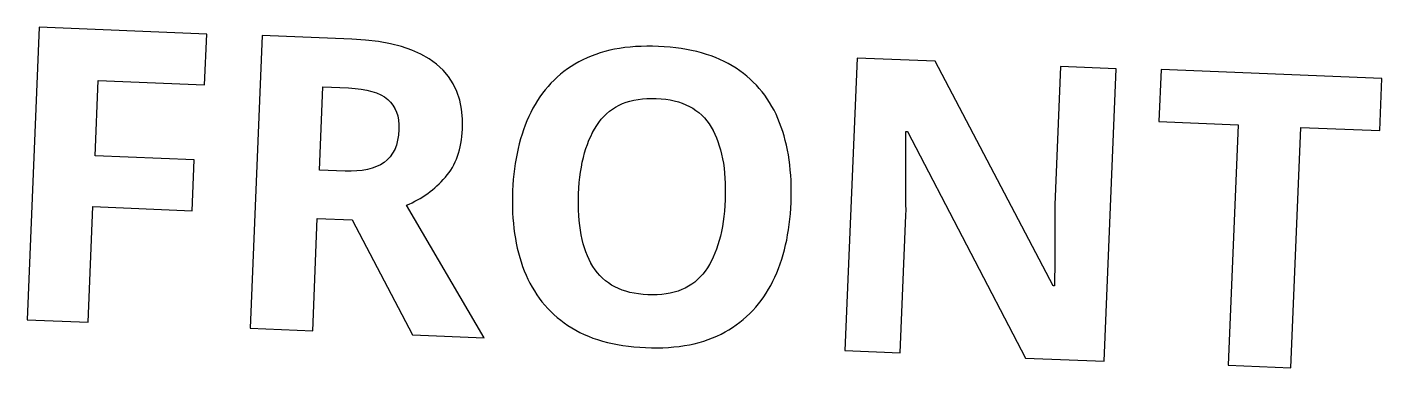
# Model space of a CAD drawing. Header units: inches. Extents: x -6.7 to 20.3, y -5.6 to 12.6.
# Drawn here: x -1.854 to -1.12, y 10.461 to 10.645 of the extents above; entities that cross this region are included whole.
import ezdxf

# ---------------------------------------------------------------- set-up
doc = ezdxf.new("R2010")
doc.units = ezdxf.units.IN
doc.header["$MEASUREMENT"] = 0
doc.layers.add('Layer 1', color=7, linetype='Continuous')

msp = doc.modelspace()

# ---------------------------------------------------------------- linework, layer by layer
at = {"layer": 'Layer 1', "color": 250}
for points, knots in [([(-1.82081, 10.48539), (-1.82081, 10.48539), (-1.85388, 10.48675), (-1.85388, 10.48675), (-1.85388, 10.48675), (-1.84731, 10.64521), (-1.84731, 10.64521), (-1.84731, 10.64521), (-1.75655, 10.64146), (-1.75655, 10.64146), (-1.75655, 10.64146), (-1.7577, 10.61395), (-1.7577, 10.61395), (-1.7577, 10.61395), (-1.8154, 10.61634), (-1.8154, 10.61634), (-1.8154, 10.61634), (-1.81707, 10.57549), (-1.81707, 10.57549), (-1.81707, 10.57549), (-1.76337, 10.57327), (-1.76337, 10.57327), (-1.76337, 10.57327), (-1.76449, 10.54575), (-1.76449, 10.54575), (-1.76449, 10.54575), (-1.81822, 10.54798), (-1.81822, 10.54798), (-1.81822, 10.54798), (-1.82081, 10.48539), (-1.82081, 10.48539)], [0, 0, 0, 0, 0.1, 0.1, 0.1, 0.2, 0.2, 0.2, 0.3, 0.3, 0.3, 0.4, 0.4, 0.4, 0.5, 0.5, 0.5, 0.6, 0.6, 0.6, 0.7, 0.7, 0.7, 0.8, 0.8, 0.8, 0.9, 0.9, 0.9, 1, 1, 1, 1]), ([(-1.67793, 10.63865), (-1.63663, 10.63694), (-1.61665, 10.62069), (-1.61792, 10.58992), (-1.61836, 10.57915), (-1.62146, 10.57045), (-1.62722, 10.56387), (-1.63297, 10.5573), (-1.63999, 10.55224), (-1.6483, 10.54871), (-1.6483, 10.54871), (-1.60613, 10.47696), (-1.60613, 10.47696), (-1.60613, 10.47696), (-1.64494, 10.47856), (-1.64494, 10.47856), (-1.64494, 10.47856), (-1.67772, 10.54083), (-1.67772, 10.54083), (-1.67772, 10.54083), (-1.69661, 10.54159), (-1.69661, 10.54159), (-1.69661, 10.54159), (-1.69912, 10.48078), (-1.69912, 10.48078), (-1.69912, 10.48078), (-1.73308, 10.48218), (-1.73308, 10.48218), (-1.73308, 10.48218), (-1.72651, 10.64064), (-1.72651, 10.64064), (-1.72651, 10.64064), (-1.67793, 10.63865), (-1.67793, 10.63865)], [0, 0, 0, 0, 0.090909, 0.090909, 0.090909, 0.181818, 0.181818, 0.181818, 0.272727, 0.272727, 0.272727, 0.363636, 0.363636, 0.363636, 0.454545, 0.454545, 0.454545, 0.545455, 0.545455, 0.545455, 0.636364, 0.636364, 0.636364, 0.727273, 0.727273, 0.727273, 0.818182, 0.818182, 0.818182, 0.909091, 0.909091, 0.909091, 1, 1, 1, 1]), ([(-1.43987, 10.55017), (-1.44054, 10.53376), (-1.4438, 10.51955), (-1.44972, 10.50757), (-1.45561, 10.49559), (-1.46427, 10.48643), (-1.47566, 10.48009), (-1.48705, 10.47372), (-1.50139, 10.47091), (-1.51869, 10.47162), (-1.53587, 10.47234), (-1.54989, 10.47634), (-1.56076, 10.48359), (-1.57167, 10.49085), (-1.57956, 10.50076), (-1.58445, 10.51326), (-1.58934, 10.52575), (-1.59145, 10.5402), (-1.59077, 10.55664), (-1.59009, 10.5729), (-1.58679, 10.58704), (-1.58091, 10.59902), (-1.57498, 10.611), (-1.56633, 10.62013), (-1.55487, 10.62639), (-1.5434, 10.63269), (-1.52902, 10.63546), (-1.51173, 10.63475), (-1.49455, 10.63403), (-1.48052, 10.63006), (-1.46965, 10.62289), (-1.45875, 10.61571), (-1.45089, 10.60587), (-1.44607, 10.59345), (-1.44126, 10.58103), (-1.43919, 10.56661), (-1.43987, 10.55017)], [0, 0, 0, 0, 0.083333, 0.083333, 0.083333, 0.166667, 0.166667, 0.166667, 0.25, 0.25, 0.25, 0.333333, 0.333333, 0.333333, 0.416667, 0.416667, 0.416667, 0.5, 0.5, 0.5, 0.583333, 0.583333, 0.583333, 0.666667, 0.666667, 0.666667, 0.75, 0.75, 0.75, 0.833333, 0.833333, 0.833333, 0.916667, 0.916667, 0.916667, 1, 1, 1, 1]), ([(-1.27015, 10.46421), (-1.27015, 10.46421), (-1.31277, 10.46597), (-1.31277, 10.46597), (-1.31277, 10.46597), (-1.37682, 10.58867), (-1.37682, 10.58867), (-1.37682, 10.58867), (-1.37771, 10.58871), (-1.37771, 10.58871), (-1.37773, 10.58115), (-1.37772, 10.57356), (-1.37767, 10.56601), (-1.37761, 10.55845), (-1.37756, 10.55089), (-1.37758, 10.54334), (-1.37758, 10.54334), (-1.38069, 10.46876), (-1.38069, 10.46876), (-1.38069, 10.46876), (-1.41065, 10.46999), (-1.41065, 10.46999), (-1.41065, 10.46999), (-1.40408, 10.62845), (-1.40408, 10.62845), (-1.40408, 10.62845), (-1.36171, 10.6267), (-1.36171, 10.6267), (-1.36171, 10.6267), (-1.29781, 10.50515), (-1.29781, 10.50515), (-1.29781, 10.50515), (-1.29714, 10.50511), (-1.29714, 10.50511), (-1.29697, 10.51251), (-1.29691, 10.51985), (-1.29689, 10.5271), (-1.29691, 10.53437), (-1.29689, 10.54162), (-1.29687, 10.54888), (-1.29687, 10.54888), (-1.2938, 10.62391), (-1.2938, 10.62391), (-1.2938, 10.62391), (-1.26361, 10.62267), (-1.26361, 10.62267), (-1.26361, 10.62267), (-1.27015, 10.46421), (-1.27015, 10.46421)], [0, 0, 0, 0, 0.0625, 0.0625, 0.0625, 0.125, 0.125, 0.125, 0.1875, 0.1875, 0.1875, 0.25, 0.25, 0.25, 0.3125, 0.3125, 0.3125, 0.375, 0.375, 0.375, 0.4375, 0.4375, 0.4375, 0.5, 0.5, 0.5, 0.5625, 0.5625, 0.5625, 0.625, 0.625, 0.625, 0.6875, 0.6875, 0.6875, 0.75, 0.75, 0.75, 0.8125, 0.8125, 0.8125, 0.875, 0.875, 0.875, 0.9375, 0.9375, 0.9375, 1, 1, 1, 1]), ([(-1.16908, 10.46065), (-1.16908, 10.46065), (-1.203, 10.46205), (-1.203, 10.46205), (-1.203, 10.46205), (-1.19763, 10.59233), (-1.19763, 10.59233), (-1.19763, 10.59233), (-1.24048, 10.59412), (-1.24048, 10.59412), (-1.24048, 10.59412), (-1.23932, 10.6223), (-1.23932, 10.6223), (-1.23932, 10.6223), (-1.11967, 10.61736), (-1.11967, 10.61736), (-1.11967, 10.61736), (-1.12086, 10.58918), (-1.12086, 10.58918), (-1.12086, 10.58918), (-1.16367, 10.59093), (-1.16367, 10.59093), (-1.16367, 10.59093), (-1.16908, 10.46065), (-1.16908, 10.46065)], [0, 0, 0, 0, 0.125, 0.125, 0.125, 0.25, 0.25, 0.25, 0.375, 0.375, 0.375, 0.5, 0.5, 0.5, 0.625, 0.625, 0.625, 0.75, 0.75, 0.75, 0.875, 0.875, 0.875, 1, 1, 1, 1]), ([(-1.67967, 10.61228), (-1.67967, 10.61228), (-1.69367, 10.61284), (-1.69367, 10.61284), (-1.69367, 10.61284), (-1.6955, 10.56781), (-1.6955, 10.56781), (-1.6955, 10.56781), (-1.68154, 10.56721), (-1.68154, 10.56721), (-1.6725, 10.56685), (-1.66546, 10.56839), (-1.66045, 10.5719), (-1.65541, 10.5754), (-1.65272, 10.58135), (-1.65236, 10.5898), (-1.65208, 10.59691), (-1.6541, 10.60232), (-1.65846, 10.60607), (-1.66282, 10.60979), (-1.66989, 10.61185), (-1.67967, 10.61228)], [0, 0, 0, 0, 0.142857, 0.142857, 0.142857, 0.285714, 0.285714, 0.285714, 0.428571, 0.428571, 0.428571, 0.571429, 0.571429, 0.571429, 0.714286, 0.714286, 0.714286, 0.857143, 0.857143, 0.857143, 1, 1, 1, 1]), ([(-1.55504, 10.55495), (-1.55571, 10.53835), (-1.55312, 10.52528), (-1.54722, 10.51559), (-1.54132, 10.50594), (-1.53141, 10.50084), (-1.51749, 10.50024), (-1.50331, 10.49969), (-1.49293, 10.50395), (-1.48641, 10.51308), (-1.47987, 10.52225), (-1.47628, 10.53509), (-1.4756, 10.55165), (-1.47489, 10.56824), (-1.47744, 10.58139), (-1.48319, 10.59111), (-1.48894, 10.60083), (-1.49885, 10.60597), (-1.51289, 10.60657), (-1.52696, 10.60713), (-1.5373, 10.60282), (-1.544, 10.59362), (-1.55065, 10.58442), (-1.55436, 10.5715), (-1.55504, 10.55495)], [0, 0, 0, 0, 0.125, 0.125, 0.125, 0.25, 0.25, 0.25, 0.375, 0.375, 0.375, 0.5, 0.5, 0.5, 0.625, 0.625, 0.625, 0.75, 0.75, 0.75, 0.875, 0.875, 0.875, 1, 1, 1, 1])]:
    msp.add_open_spline(points, degree=3, knots=knots, dxfattribs=at)
at = {"layer": 'Layer 1', "color": 240, "lineweight": 9}
for points, knots in [([(-1.82081, 10.48539), (-1.82081, 10.48539), (-1.85388, 10.48675), (-1.85388, 10.48675), (-1.85388, 10.48675), (-1.84731, 10.64521), (-1.84731, 10.64521), (-1.84731, 10.64521), (-1.75655, 10.64146), (-1.75655, 10.64146), (-1.75655, 10.64146), (-1.7577, 10.61395), (-1.7577, 10.61395), (-1.7577, 10.61395), (-1.8154, 10.61634), (-1.8154, 10.61634), (-1.8154, 10.61634), (-1.81707, 10.57549), (-1.81707, 10.57549), (-1.81707, 10.57549), (-1.76337, 10.57327), (-1.76337, 10.57327), (-1.76337, 10.57327), (-1.76449, 10.54575), (-1.76449, 10.54575), (-1.76449, 10.54575), (-1.81822, 10.54798), (-1.81822, 10.54798), (-1.81822, 10.54798), (-1.82081, 10.48539), (-1.82081, 10.48539)], [0, 0, 0, 0, 0.1, 0.1, 0.1, 0.2, 0.2, 0.2, 0.3, 0.3, 0.3, 0.4, 0.4, 0.4, 0.5, 0.5, 0.5, 0.6, 0.6, 0.6, 0.7, 0.7, 0.7, 0.8, 0.8, 0.8, 0.9, 0.9, 0.9, 1, 1, 1, 1]), ([(-1.67793, 10.63865), (-1.63663, 10.63694), (-1.61665, 10.62069), (-1.61792, 10.58992), (-1.61836, 10.57915), (-1.62146, 10.57045), (-1.62722, 10.56387), (-1.63297, 10.5573), (-1.63999, 10.55224), (-1.6483, 10.54871), (-1.6483, 10.54871), (-1.60613, 10.47696), (-1.60613, 10.47696), (-1.60613, 10.47696), (-1.64494, 10.47856), (-1.64494, 10.47856), (-1.64494, 10.47856), (-1.67772, 10.54083), (-1.67772, 10.54083), (-1.67772, 10.54083), (-1.69661, 10.54159), (-1.69661, 10.54159), (-1.69661, 10.54159), (-1.69912, 10.48078), (-1.69912, 10.48078), (-1.69912, 10.48078), (-1.73308, 10.48218), (-1.73308, 10.48218), (-1.73308, 10.48218), (-1.72651, 10.64064), (-1.72651, 10.64064), (-1.72651, 10.64064), (-1.67793, 10.63865), (-1.67793, 10.63865)], [0, 0, 0, 0, 0.090909, 0.090909, 0.090909, 0.181818, 0.181818, 0.181818, 0.272727, 0.272727, 0.272727, 0.363636, 0.363636, 0.363636, 0.454545, 0.454545, 0.454545, 0.545455, 0.545455, 0.545455, 0.636364, 0.636364, 0.636364, 0.727273, 0.727273, 0.727273, 0.818182, 0.818182, 0.818182, 0.909091, 0.909091, 0.909091, 1, 1, 1, 1]), ([(-1.43987, 10.55017), (-1.44054, 10.53376), (-1.4438, 10.51955), (-1.44972, 10.50757), (-1.45561, 10.49559), (-1.46427, 10.48643), (-1.47566, 10.48009), (-1.48705, 10.47372), (-1.50139, 10.47091), (-1.51869, 10.47162), (-1.53587, 10.47234), (-1.54989, 10.47634), (-1.56076, 10.48359), (-1.57167, 10.49085), (-1.57956, 10.50076), (-1.58445, 10.51326), (-1.58934, 10.52575), (-1.59145, 10.5402), (-1.59077, 10.55664), (-1.59009, 10.5729), (-1.58679, 10.58704), (-1.58091, 10.59902), (-1.57498, 10.611), (-1.56633, 10.62013), (-1.55487, 10.62639), (-1.5434, 10.63269), (-1.52902, 10.63546), (-1.51173, 10.63475), (-1.49455, 10.63403), (-1.48052, 10.63006), (-1.46965, 10.62289), (-1.45875, 10.61571), (-1.45089, 10.60587), (-1.44607, 10.59345), (-1.44126, 10.58103), (-1.43919, 10.56661), (-1.43987, 10.55017)], [0, 0, 0, 0, 0.083333, 0.083333, 0.083333, 0.166667, 0.166667, 0.166667, 0.25, 0.25, 0.25, 0.333333, 0.333333, 0.333333, 0.416667, 0.416667, 0.416667, 0.5, 0.5, 0.5, 0.583333, 0.583333, 0.583333, 0.666667, 0.666667, 0.666667, 0.75, 0.75, 0.75, 0.833333, 0.833333, 0.833333, 0.916667, 0.916667, 0.916667, 1, 1, 1, 1]), ([(-1.27015, 10.46421), (-1.27015, 10.46421), (-1.31277, 10.46597), (-1.31277, 10.46597), (-1.31277, 10.46597), (-1.37682, 10.58867), (-1.37682, 10.58867), (-1.37682, 10.58867), (-1.37771, 10.58871), (-1.37771, 10.58871), (-1.37773, 10.58115), (-1.37772, 10.57356), (-1.37767, 10.56601), (-1.37761, 10.55845), (-1.37756, 10.55089), (-1.37758, 10.54334), (-1.37758, 10.54334), (-1.38069, 10.46876), (-1.38069, 10.46876), (-1.38069, 10.46876), (-1.41065, 10.46999), (-1.41065, 10.46999), (-1.41065, 10.46999), (-1.40408, 10.62845), (-1.40408, 10.62845), (-1.40408, 10.62845), (-1.36171, 10.6267), (-1.36171, 10.6267), (-1.36171, 10.6267), (-1.29781, 10.50515), (-1.29781, 10.50515), (-1.29781, 10.50515), (-1.29714, 10.50511), (-1.29714, 10.50511), (-1.29697, 10.51251), (-1.29691, 10.51985), (-1.29689, 10.5271), (-1.29691, 10.53437), (-1.29689, 10.54162), (-1.29687, 10.54888), (-1.29687, 10.54888), (-1.2938, 10.62391), (-1.2938, 10.62391), (-1.2938, 10.62391), (-1.26361, 10.62267), (-1.26361, 10.62267), (-1.26361, 10.62267), (-1.27015, 10.46421), (-1.27015, 10.46421)], [0, 0, 0, 0, 0.0625, 0.0625, 0.0625, 0.125, 0.125, 0.125, 0.1875, 0.1875, 0.1875, 0.25, 0.25, 0.25, 0.3125, 0.3125, 0.3125, 0.375, 0.375, 0.375, 0.4375, 0.4375, 0.4375, 0.5, 0.5, 0.5, 0.5625, 0.5625, 0.5625, 0.625, 0.625, 0.625, 0.6875, 0.6875, 0.6875, 0.75, 0.75, 0.75, 0.8125, 0.8125, 0.8125, 0.875, 0.875, 0.875, 0.9375, 0.9375, 0.9375, 1, 1, 1, 1]), ([(-1.16908, 10.46065), (-1.16908, 10.46065), (-1.203, 10.46205), (-1.203, 10.46205), (-1.203, 10.46205), (-1.19763, 10.59233), (-1.19763, 10.59233), (-1.19763, 10.59233), (-1.24048, 10.59412), (-1.24048, 10.59412), (-1.24048, 10.59412), (-1.23932, 10.6223), (-1.23932, 10.6223), (-1.23932, 10.6223), (-1.11967, 10.61736), (-1.11967, 10.61736), (-1.11967, 10.61736), (-1.12086, 10.58918), (-1.12086, 10.58918), (-1.12086, 10.58918), (-1.16367, 10.59093), (-1.16367, 10.59093), (-1.16367, 10.59093), (-1.16908, 10.46065), (-1.16908, 10.46065)], [0, 0, 0, 0, 0.125, 0.125, 0.125, 0.25, 0.25, 0.25, 0.375, 0.375, 0.375, 0.5, 0.5, 0.5, 0.625, 0.625, 0.625, 0.75, 0.75, 0.75, 0.875, 0.875, 0.875, 1, 1, 1, 1]), ([(-1.67967, 10.61228), (-1.67967, 10.61228), (-1.69367, 10.61284), (-1.69367, 10.61284), (-1.69367, 10.61284), (-1.6955, 10.56781), (-1.6955, 10.56781), (-1.6955, 10.56781), (-1.68154, 10.56721), (-1.68154, 10.56721), (-1.6725, 10.56685), (-1.66546, 10.56839), (-1.66045, 10.5719), (-1.65541, 10.5754), (-1.65272, 10.58135), (-1.65236, 10.5898), (-1.65208, 10.59691), (-1.6541, 10.60232), (-1.65846, 10.60607), (-1.66282, 10.60979), (-1.66989, 10.61185), (-1.67967, 10.61228)], [0, 0, 0, 0, 0.142857, 0.142857, 0.142857, 0.285714, 0.285714, 0.285714, 0.428571, 0.428571, 0.428571, 0.571429, 0.571429, 0.571429, 0.714286, 0.714286, 0.714286, 0.857143, 0.857143, 0.857143, 1, 1, 1, 1]), ([(-1.55504, 10.55495), (-1.55571, 10.53835), (-1.55312, 10.52528), (-1.54722, 10.51559), (-1.54132, 10.50594), (-1.53141, 10.50084), (-1.51749, 10.50024), (-1.50331, 10.49969), (-1.49293, 10.50395), (-1.48641, 10.51308), (-1.47987, 10.52225), (-1.47628, 10.53509), (-1.4756, 10.55165), (-1.47489, 10.56824), (-1.47744, 10.58139), (-1.48319, 10.59111), (-1.48894, 10.60083), (-1.49885, 10.60597), (-1.51289, 10.60657), (-1.52696, 10.60713), (-1.5373, 10.60282), (-1.544, 10.59362), (-1.55065, 10.58442), (-1.55436, 10.5715), (-1.55504, 10.55495)], [0, 0, 0, 0, 0.125, 0.125, 0.125, 0.25, 0.25, 0.25, 0.375, 0.375, 0.375, 0.5, 0.5, 0.5, 0.625, 0.625, 0.625, 0.75, 0.75, 0.75, 0.875, 0.875, 0.875, 1, 1, 1, 1])]:
    msp.add_open_spline(points, degree=3, knots=knots, dxfattribs=at)

doc.saveas('drawing.dxf')
